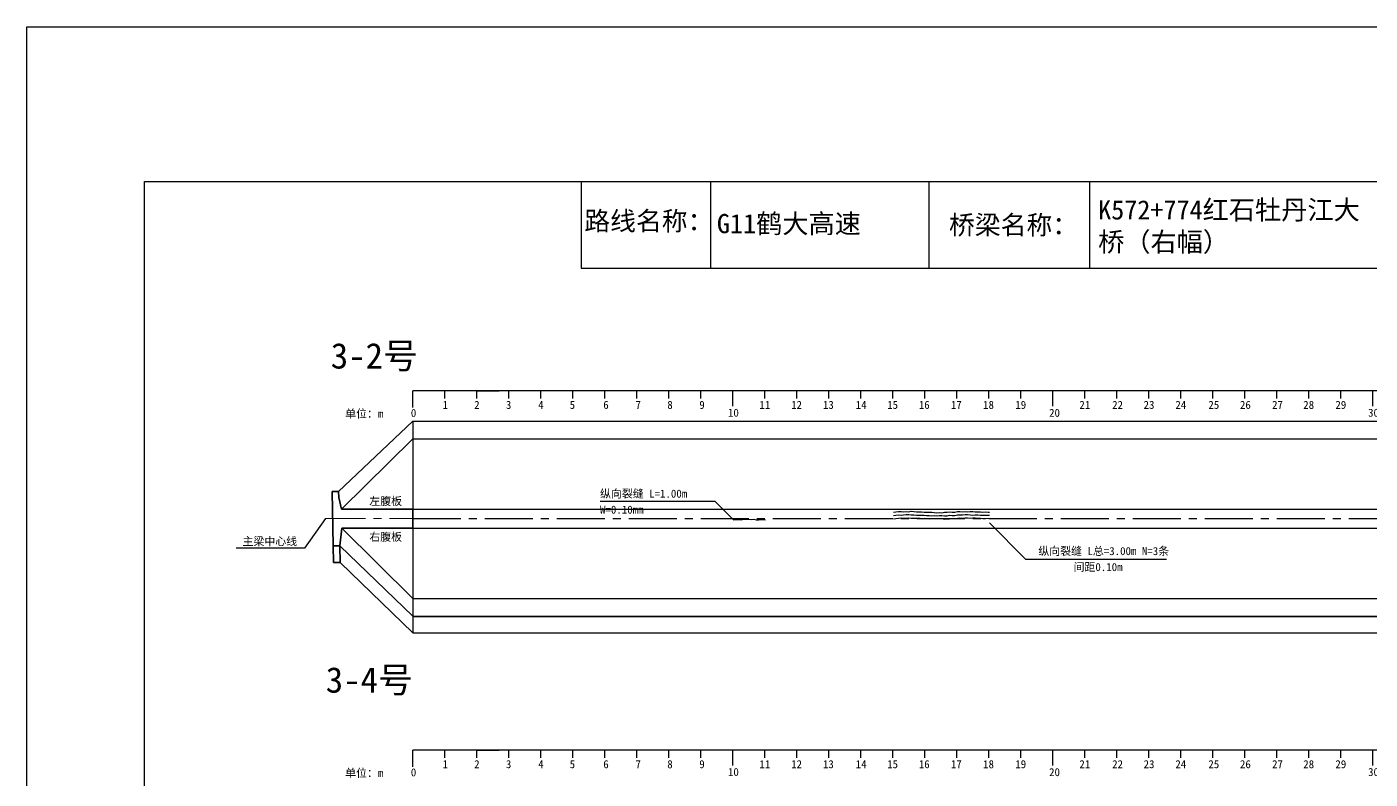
# Model space of a CAD drawing. Header units: millimetres. Extents: x -37 to 615, y -48 to 413.
# Drawn here: x -36.8 to 383, y 178 to 413.2 of the extents above; entities that cross this region are included whole.
import ezdxf

# ---------------------------------------------------------------- set-up
doc = ezdxf.new("R2010")
doc.units = ezdxf.units.MM
doc.linetypes.add('CENTER', pattern=[2, 1.25, -0.25, 0.25, -0.25])
doc.linetypes.add('CENTER2', pattern=[1.125, 0.75, -0.125, 0.125, -0.125])
for name, color, linetype in [('图层1', 7, 'Continuous'), ('病害', 5, 'Continuous'), ('轮廓', 3, 'Continuous')]:
    doc.layers.add(name, color=color, linetype=linetype)
doc.layers.add('虚线', color=7, linetype='Continuous', lineweight=30)
doc.styles.get("Standard").update_dxf_attribs({"font": ''})
doc.styles.add('汉字', font='')
doc.styles.get('Standard').set_extended_font_data('SimSun')
doc.styles.get('汉字').set_extended_font_data('SimSun')

# ---------------------------------------------------------------- blocks, each defined once
blk = doc.blocks.new('chi')
at = {"color": 0}
for p, q in [((1147.409, -3079.329), (1147.409, -3078.8)), ((1187.409, -3078.8), (1147.409, -3078.8)), ((1148.409, -3079.041), (1148.409, -3078.8)), ((1149.409, -3079.041), (1149.409, -3078.8)), ((1149.409, -3078.8), (1150.109, -3078.8)), ((1150.409, -3079.041), (1150.409, -3078.8)), ((1151.409, -3079.041), (1151.409, -3078.8)), ((1152.409, -3079.041), (1152.409, -3078.8)), ((1153.409, -3079.041), (1153.409, -3078.8)), ((1154.409, -3079.041), (1154.409, -3078.8)), ((1155.409, -3079.041), (1155.409, -3078.8)), ((1156.409, -3079.041), (1156.409, -3078.8)), ((1157.409, -3079.283), (1157.409, -3078.8)), ((1158.409, -3079.041), (1158.409, -3078.8)), ((1159.409, -3079.041), (1159.409, -3078.8)), ((1160.409, -3079.041), (1160.409, -3078.8)), ((1161.409, -3079.041), (1161.409, -3078.8)), ((1162.409, -3079.041), (1162.409, -3078.8)), ((1163.409, -3079.041), (1163.409, -3078.8)), ((1164.409, -3079.041), (1164.409, -3078.8)), ((1165.409, -3079.041), (1165.409, -3078.8)), ((1166.409, -3079.041), (1166.409, -3078.8)), ((1167.409, -3079.283), (1167.409, -3078.8)), ((1168.409, -3079.041), (1168.409, -3078.8)), ((1169.409, -3079.041), (1169.409, -3078.8)), ((1170.409, -3079.041), (1170.409, -3078.8)), ((1171.409, -3079.041), (1171.409, -3078.8)), ((1172.409, -3079.041), (1172.409, -3078.8)), ((1173.409, -3079.041), (1173.409, -3078.8)), ((1174.409, -3079.041), (1174.409, -3078.8)), ((1175.409, -3079.041), (1175.409, -3078.8)), ((1176.409, -3079.041), (1176.409, -3078.8)), ((1177.409, -3079.283), (1177.409, -3078.8)), ((1178.409, -3079.041), (1178.409, -3078.8)), ((1179.409, -3079.041), (1179.409, -3078.8)), ((1180.409, -3079.041), (1180.409, -3078.8)), ((1181.409, -3079.041), (1181.409, -3078.8)), ((1182.409, -3079.041), (1182.409, -3078.8)), ((1183.409, -3079.041), (1183.409, -3078.8)), ((1184.409, -3079.041), (1184.409, -3078.8)), ((1185.409, -3079.041), (1185.409, -3078.8)), ((1186.409, -3079.041), (1186.409, -3078.8)), ((1187.409, -3079.283), (1187.409, -3078.8))]:
    blk.add_line(p, q, dxfattribs=at)
for s, p in [('1', (1148.339, -3079.368)), ('2', (1149.328, -3079.368)), ('3', (1150.319, -3079.368)), ('4', (1151.329, -3079.368)), ('5', (1152.313, -3079.368)), ('6', (1153.363, -3079.368)), ('7', (1154.37, -3079.368)), ('8', (1155.363, -3079.368)), ('9', (1156.363, -3079.368)), ('11', (1158.242, -3079.368)), ('12', (1159.233, -3079.368)), ('13', (1160.227, -3079.368)), ('14', (1161.252, -3079.368)), ('15', (1162.233, -3079.368)), ('16', (1163.223, -3079.368)), ('17', (1164.224, -3079.368)), ('18', (1165.232, -3079.368)), ('19', (1166.238, -3079.368)), ('21', (1168.24, -3079.368)), ('22', (1169.264, -3079.368)), ('23', (1170.247, -3079.368)), ('24', (1171.24, -3079.368)), ('25', (1172.271, -3079.368)), ('26', (1173.258, -3079.368)), ('27', (1174.261, -3079.368)), ('28', (1175.236, -3079.368)), ('29', (1176.24, -3079.368)), ('31', (1178.261, -3079.368)), ('32', (1179.256, -3079.368)), ('33', (1180.243, -3079.368)), ('34', (1181.251, -3079.368)), ('35', (1182.269, -3079.368)), ('36', (1183.256, -3079.368)), ('37', (1184.269, -3079.368)), ('38', (1185.251, -3079.368)), ('39', (1186.242, -3079.368)), ('0', (1147.349, -3079.623)), ('10', (1157.259, -3079.613)), ('20', (1167.294, -3079.617)), ('30', (1177.262, -3079.613)), ('40', (1187.216, -3079.613))]:
    blk.add_text(s, height=0.25).set_placement(p)

msp = doc.modelspace()

# ---------------------------------------------------------------- linework, layer by layer
at = {"color": 0, "linetype": 'ByBlock'}
for p, q in [((0, 364.85), (529.17, 364.85)), ((0, 0), (0, 364.85)), ((136.5, 364.85), (136.5, 337.72)), ((245.1, 364.85), (245.1, 337.72)), ((136.5, 337.72), (529.17, 337.72))]:
    msp.add_line(p, q, dxfattribs=at)
at = {"color": 0}
for p, q in [((60.65, 267.93), (83.82, 289.93)), ((83.82, 289.93), (83.82, 223.68)), ((83.82, 289.93), (483.82, 289.93)), ((61.57, 262.43), (83.82, 284.43)), ((83.82, 262.43), (483.82, 262.43)), ((56.57, 259.43), (49.96, 250.17)), ((61.64, 256.43), (83.82, 234.43)), ((83.82, 256.43), (483.82, 256.43)), ((49.96, 250.17), (28.63, 250.17)), ((60.99, 250.93), (83.82, 228.93)), ((61.09, 245.68), (83.82, 223.68)), ((83.82, 234.43), (483.82, 234.43)), ((83.82, 228.93), (483.82, 228.93)), ((83.82, 228.81), (483.82, 228.81)), ((83.82, 223.68), (483.82, 223.68))]:
    msp.add_line(p, q, dxfattribs=at)
msp.add_line((83.82, 284.43), (483.82, 284.43))
at = {"color": 1, "linetype": 'CENTER2', "ltscale": 20}
msp.add_line((83.82, 259.43), (483.82, 259.43), dxfattribs=at)
at = {"color": 3, "linetype": 'ByBlock'}
msp.add_lwpolyline([(-36.77, 413.19), (615.38, 413.19), (615.38, -47.93), (-36.77, -47.93)], close=True, dxfattribs=at)
at = {"color": 7}
for points in [[(184, 259.08), (178.34, 264.74), (142.34, 264.74)], [(234, 261.49), (234.8, 261.53), (235.6, 261.67), (236.4, 261.68), (237.2, 261.58), (238, 261.65), (238.8, 261.59), (239.6, 261.73), (240.4, 261.7), (241.2, 261.56), (242, 261.6), (242.8, 261.55), (243.6, 261.42), (244.4, 261.5), (245.2, 261.42), (246, 261.44), (246.8, 261.37), (247.6, 261.25), (248.4, 261.32), (249.2, 261.26), (250, 261.46), (250.8, 261.48), (251.6, 261.51), (252.4, 261.44), (253.2, 261.43), (254, 261.63), (254.8, 261.68), (255.6, 261.54), (256.4, 261.64), (257.2, 261.56), (258, 261.7), (258.8, 261.69), (259.6, 261.54), (260.4, 261.58), (261.2, 261.56), (262, 261.47), (262.8, 261.55), (263.6, 261.42), (264, 261.5)], [(234, 260.44), (234.8, 260.55), (235.6, 260.62), (236.4, 260.55), (237.2, 260.59), (238, 260.74), (238.8, 260.68), (239.6, 260.63), (240.4, 260.63), (241.2, 260.53), (242, 260.51), (242.8, 260.5), (243.6, 260.51), (244.4, 260.4), (245.2, 260.36), (246, 260.3), (246.8, 260.39), (247.6, 260.3), (248.4, 260.43), (249.2, 260.43), (250, 260.29), (250.8, 260.35), (251.6, 260.47), (252.4, 260.42), (253.2, 260.44), (254, 260.64), (254.8, 260.61), (255.6, 260.61), (256.4, 260.7), (257.2, 260.71), (258, 260.59), (258.8, 260.56), (259.6, 260.6), (260.4, 260.57), (261.2, 260.55), (262, 260.56), (262.8, 260.51), (263.6, 260.53), (264, 260.5)], [(184, 259.1), (184.8, 259.13), (185.6, 259.21), (186.4, 259.1), (187.2, 259.23), (188, 259.23), (188.8, 259.3), (189.6, 259.16), (190.4, 259.3), (191.2, 259.1), (192, 259.09), (192.8, 259.13), (193.6, 259.11), (194, 259.08)], [(234, 259.42), (234.8, 259.52), (235.6, 259.54), (236.4, 259.68), (237.2, 259.58), (238, 259.58), (238.8, 259.64), (239.6, 259.63), (240.4, 259.58), (241.2, 259.55), (242, 259.65), (242.8, 259.52), (243.6, 259.56), (244.4, 259.46), (245.2, 259.33), (246, 259.49), (246.8, 259.43), (247.6, 259.45), (248.4, 259.44), (249.2, 259.43), (250, 259.31), (250.8, 259.4), (251.6, 259.38), (252.4, 259.46), (253.2, 259.43), (254, 259.53), (254.8, 259.69), (255.6, 259.57), (256.4, 259.7), (257.2, 259.64), (258, 259.63), (258.8, 259.73), (259.6, 259.72), (260.4, 259.6), (261.2, 259.6), (262, 259.44), (262.8, 259.43), (263.6, 259.53), (264, 259.5)], [(264, 258.11), (275.31, 246.79), (319.31, 246.79)]]:
    msp.add_lwpolyline(points, dxfattribs=at)
at = {"layer": '病害', "color": 5}
for p, q in [((136.5, 364.85), (136.5, 337.72)), ((245.1, 364.85), (245.1, 337.72)), ((136.5, 337.72), (386.58, 337.72))]:
    msp.add_line(p, q, dxfattribs=at)
at = {"layer": '病害', "color": 0}
for p, q in [((176.83, 364.85), (176.83, 337.72)), ((295.25, 364.85), (295.25, 337.72))]:
    msp.add_line(p, q, dxfattribs=at)
at = {"layer": '虚线', "linetype": 'CENTER', "lineweight": 18, "ltscale": 10}
msp.add_line((56.57, 259.43), (83.82, 259.43), dxfattribs=at)
at = {"layer": '轮廓', "color": 5, "lineweight": 35}
for p, q in [((58.99, 250.93), (58.65, 267.93)), ((58.65, 267.93), (60.65, 267.93)), ((60.69, 266.05), (60.65, 267.93)), ((61.57, 262.43), (60.69, 266.05)), ((83.82, 262.43), (61.57, 262.43)), ((83.82, 256.43), (83.82, 262.43)), ((60.99, 250.93), (61.63, 256.43)), ((83.82, 256.43), (61.63, 256.43)), ((58.99, 250.93), (60.99, 250.93)), ((59.09, 245.68), (58.99, 250.93)), ((61.09, 245.68), (60.99, 250.93)), ((59.09, 245.68), (61.09, 245.68))]:
    msp.add_line(p, q, dxfattribs=at)

# ---------------------------------------------------------------- block references
at = {"color": 0, "xscale": 9.999999999994273, "yscale": 9.999999999994273, "zscale": 9.999999999994273}
for p in [(-11390.27, 31087.43), (-11390.27, 30975.09)]:
    msp.add_blockref('chi', p, dxfattribs=at)

# ---------------------------------------------------------------- texts
for s, p in [('单位：m', (62.7, 290.99)), ('左腹板', (70.24, 263.64)), ('主梁中心线', (30.63, 251.08)), ('右腹板', (70.24, 252.47)), ('单位：m', (62.7, 178.65))]:
    msp.add_text(s, height=2.5).set_placement(p)
at = {"color": 7}
for s, p in [('纵向裂缝 L=1.00m', (142.34, 265.99)), ('W=0.10mm', (142.34, 260.99)), ('纵向裂缝 L总=3.00m N=3条', (279.31, 248.04)), ('间距0.10m', (290.31, 243.04))]:
    msp.add_text(s, height=2.5, dxfattribs=at).set_placement(p)
at = {"linetype": 'ByBlock', "attachment_point": 1, "style": '汉字'}
for s, insert, char_height, width in [('K572+774红石牡丹江大桥（右幅）', (298, 358.97), 6, 87.5474), ('{\\C0;G11鹤大高速}', (178.87, 354.68), 6, 62.8604), ('{\\C0;3-2号}', (58.2, 314.34), 8, 49.3496), ('{\\C0;3-4号}', (56.63, 213.01), 8, 49.3496)]:
    msp.add_mtext(s, dxfattribs=dict(at, insert=insert, char_height=char_height, width=width))
at = {"layer": '图层1', "style": '汉字'}
for s, p in [('路线名称：', (137.42, 349.54)), ('桥梁名称：', (251.38, 348.29))]:
    msp.add_text(s, height=5.918, dxfattribs=at).set_placement(p)

doc.saveas('drawing.dxf')
